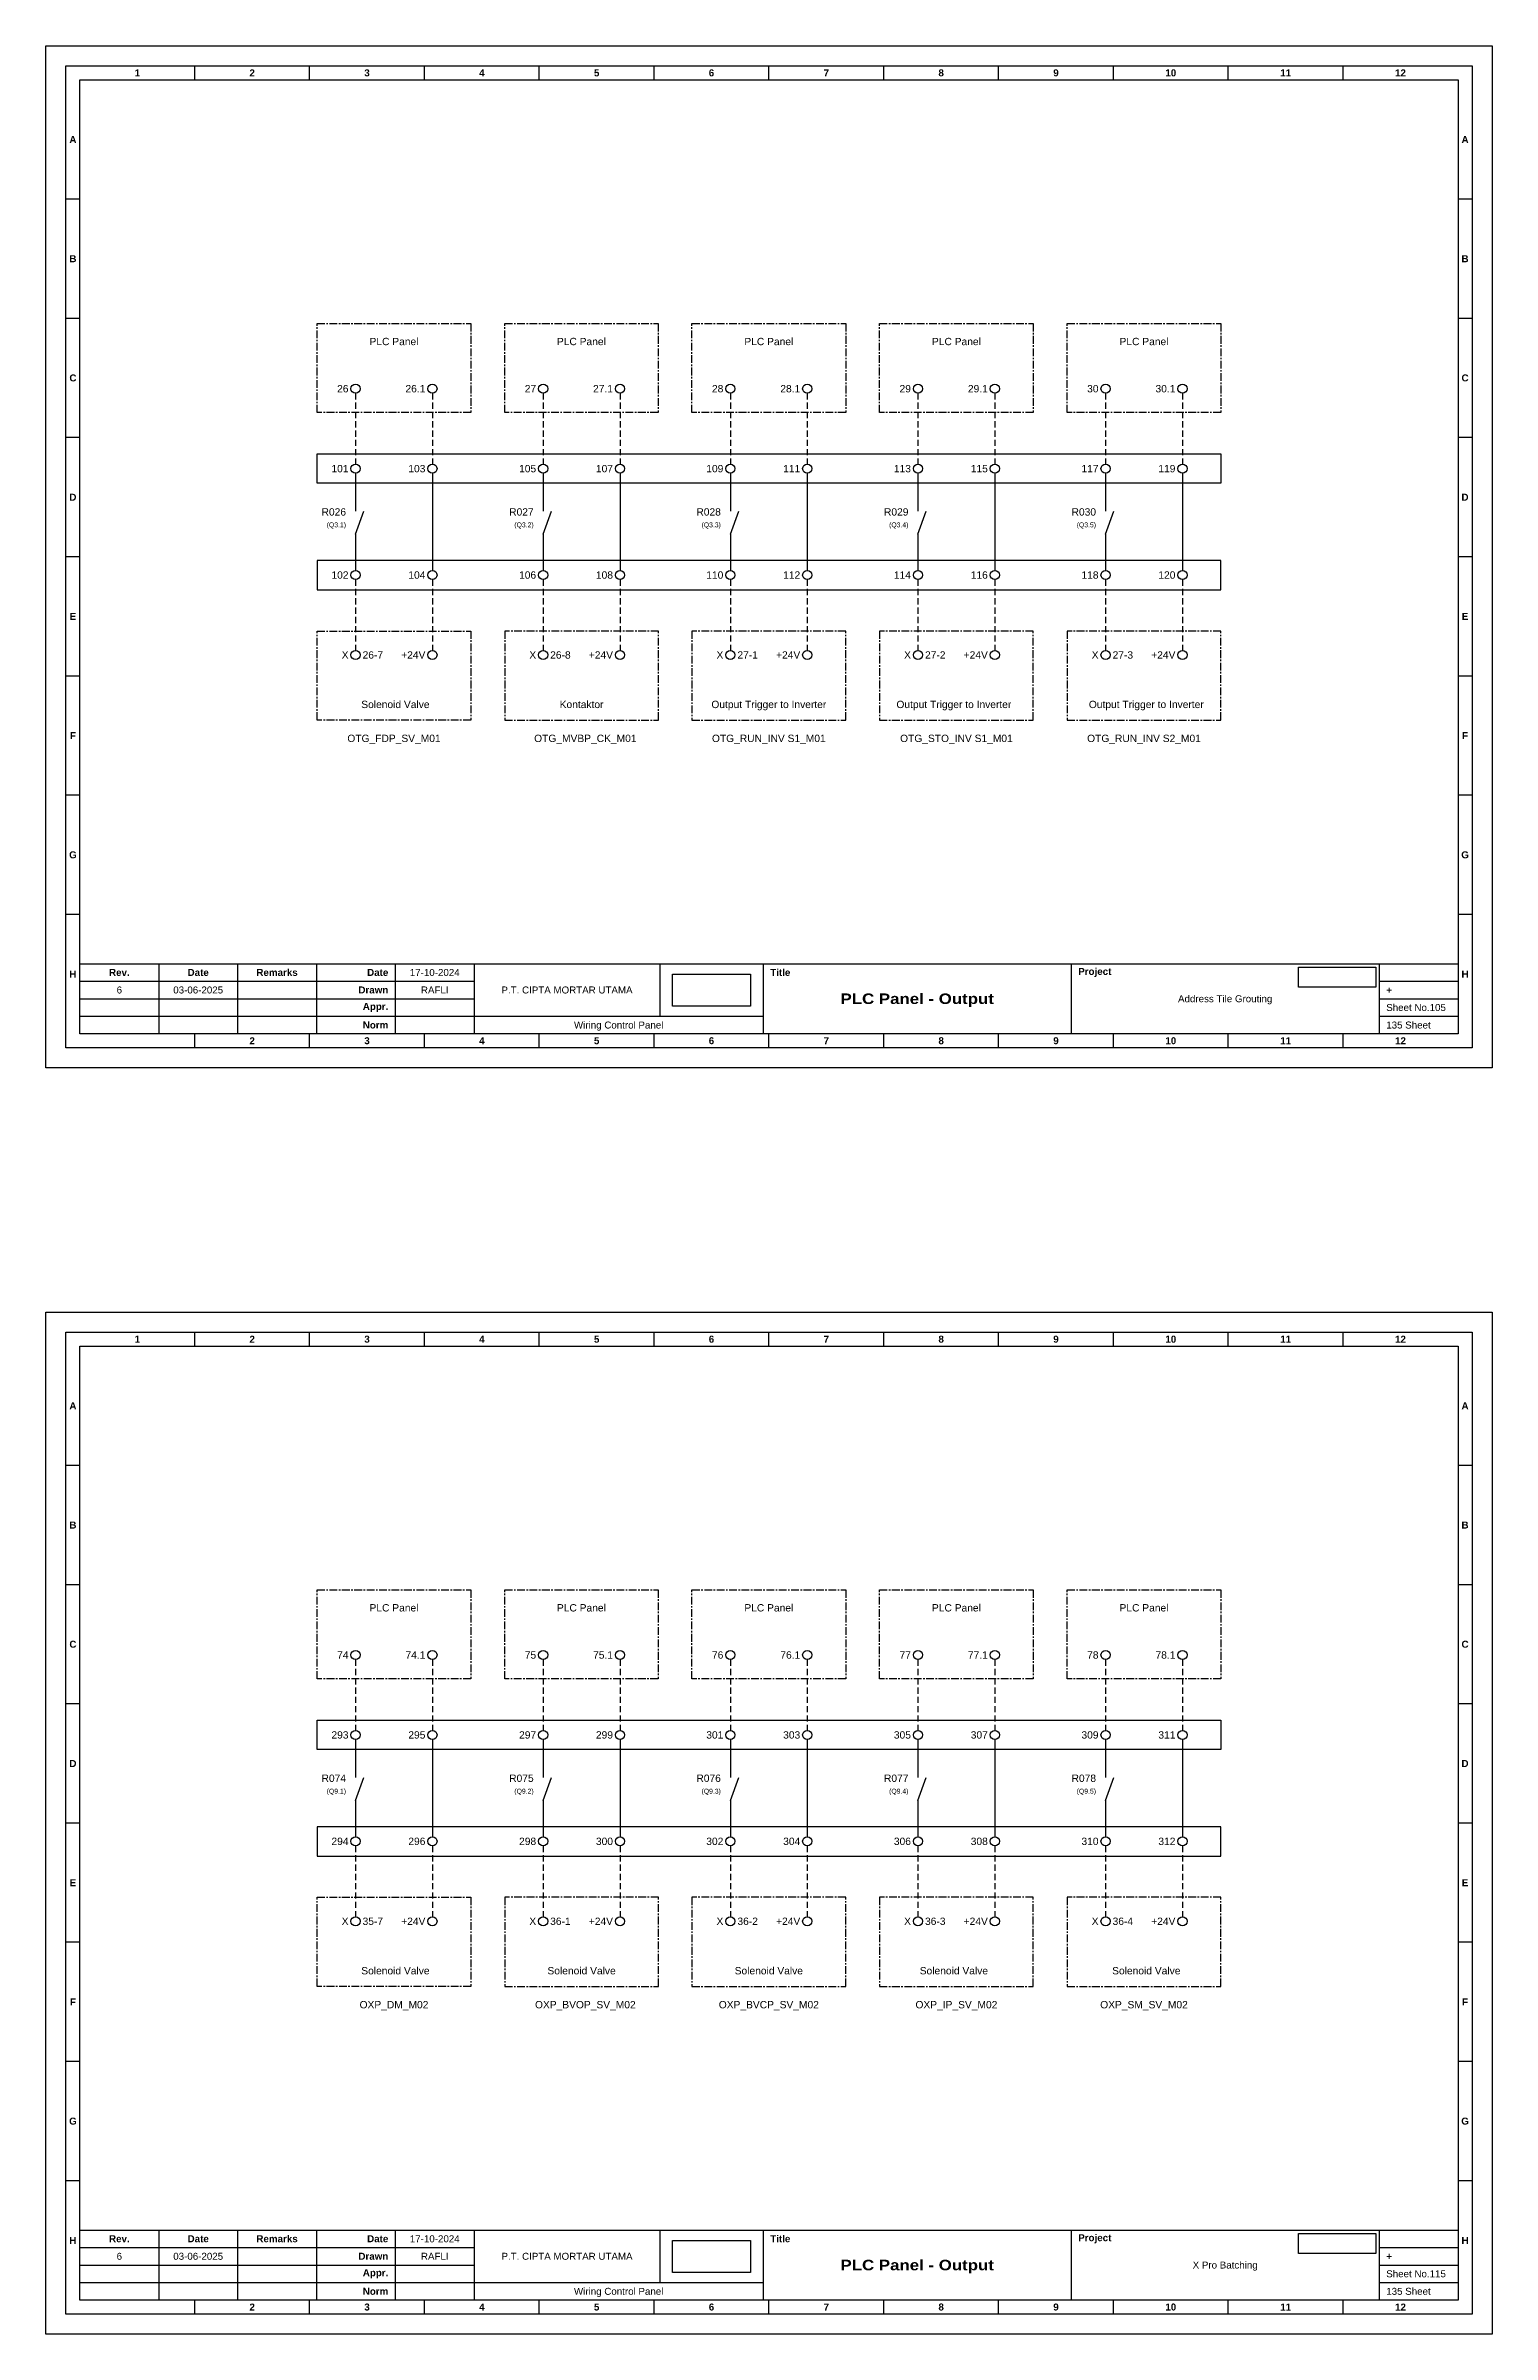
# Model space of a CAD drawing. Header units: millimetres. Extents: x 7759 to 13246, y 5489 to 6217.
# Drawn here: x 9489.2 to 9785.2, y 5747.9 to 6216.5 of the extents above; entities that cross this region are included whole.
import ezdxf
from ezdxf.enums import TextEntityAlignment as Align

# ---------------------------------------------------------------- set-up
doc = ezdxf.new("R2010")
doc.units = ezdxf.units.MM
doc.linetypes.add('CENTER', pattern=[50.8, 31.75, -6.35, 6.35, -6.35])
doc.linetypes.add('HIDDEN', pattern=[9.525, 6.35, -3.175])
doc.styles.add('Bold', font='ariblk.ttf', dxfattribs={"height": 25.4})
doc.styles.get("Standard").update_dxf_attribs({"font": 'arial.ttf'})
picture_1 = doc.add_image_def('image1.png', size_in_pixel=(2048, 847))
picture_2 = doc.add_image_def('image2.png', size_in_pixel=(2092, 542))

# ---------------------------------------------------------------- blocks, each defined once
blk = doc.blocks.new('KOP MU PROJECT')
at = {"color": 6, "ltscale": 50}
for p, q in [((27.74, 184.05), (27.74, 186.66)), ((49.13, 184.05), (49.13, 186.66)), ((70.51, 184.05), (70.51, 186.66)), ((91.89, 184.05), (91.89, 186.66)), ((113.27, 184.05), (113.27, 186.66)), ((134.66, 184.05), (134.66, 186.66)), ((156.04, 184.05), (156.04, 186.66)), ((177.42, 184.05), (177.42, 186.66)), ((198.8, 184.05), (198.8, 186.66)), ((220.19, 184.05), (220.19, 186.66)), ((241.57, 184.05), (241.57, 186.66)), ((6.36, 161.84), (3.75, 161.84)), ((265.59, 161.84), (262.98, 161.84)), ((6.36, 139.63), (3.75, 139.63)), ((265.59, 139.63), (262.98, 139.63)), ((6.36, 117.42), (3.75, 117.42)), ((265.59, 117.42), (262.98, 117.42)), ((6.36, 95.22), (3.75, 95.22)), ((265.59, 95.22), (262.98, 95.22)), ((6.36, 73.01), (3.75, 73.01)), ((265.59, 73.01), (262.98, 73.01)), ((6.36, 50.8), (3.75, 50.8)), ((265.59, 50.8), (262.98, 50.8)), ((6.36, 28.59), (3.75, 28.59)), ((265.59, 28.59), (262.98, 28.59)), ((27.74, 3.75), (27.74, 6.36)), ((49.13, 3.75), (49.13, 6.36)), ((70.51, 3.75), (70.51, 6.36)), ((91.89, 3.75), (91.89, 6.36)), ((113.27, 3.75), (113.27, 6.36)), ((134.66, 3.75), (134.66, 6.36)), ((156.04, 3.75), (156.04, 6.36)), ((177.42, 3.75), (177.42, 6.36)), ((198.8, 3.75), (198.8, 6.36)), ((220.19, 3.75), (220.19, 6.36)), ((241.57, 3.75), (241.57, 6.36))]:
    blk.add_line(p, q, dxfattribs=at)
at = {"ltscale": 50}
for p, q in [((6.36, 19.41), (262.98, 19.41)), ((21.04, 19.41), (21.04, 6.36)), ((35.72, 19.41), (35.72, 6.36)), ((50.41, 19.41), (50.41, 6.36)), ((65.09, 19.41), (65.09, 6.36)), ((79.77, 19.41), (79.77, 6.36)), ((114.35, 19.41), (114.35, 9.62)), ((133.6, 19.41), (133.6, 6.36)), ((190.95, 19.41), (190.95, 6.36)), ((248.3, 19.41), (248.3, 6.36)), ((6.36, 16.15), (79.77, 16.15)), ((6.36, 12.89), (79.77, 12.89)), ((248.3, 16.15), (262.98, 16.15)), ((248.3, 12.89), (262.98, 12.89)), ((6.36, 9.62), (133.6, 9.62)), ((248.3, 9.62), (262.98, 9.62))]:
    blk.add_line(p, q, dxfattribs=at)
at = {"color": 1, "ltscale": 50}
blk.add_lwpolyline([(269.34, 0), (0, 0), (0, 190.41), (269.34, 190.41)], close=True, dxfattribs=at)
at = {"color": 6, "ltscale": 50}
for points in [[(265.59, 3.75), (3.75, 3.75), (3.75, 186.66), (265.59, 186.66)], [(262.98, 6.36), (6.36, 6.36), (6.36, 184.05), (262.98, 184.05)]]:
    blk.add_lwpolyline(points, close=True, dxfattribs=at)
at = {"ltscale": 50, "char_height": 1.305, "attachment_point": 4}
for s, width, heights, insert in [('\\pxqc;{\\fArial|b1|i0|c0|p34;1}', 21.3825, [2.51], (6.36, 185.36)), ('\\pxqc;{\\fArial|b1|i0|c0|p34;2}', 21.3825, [2.51], (27.74, 185.36)), ('\\pxqc;{\\fArial|b1|i0|c0|p34;3}', 21.3825, [2.51], (49.13, 185.36)), ('\\pxqc;{\\fArial|b1|i0|c0|p34;4}', 21.3825, [2.51], (70.51, 185.36)), ('\\pxqc;{\\fArial|b1|i0|c0|p34;5}', 21.3825, [2.51], (91.89, 185.36)), ('\\pxqc;{\\fArial|b1|i0|c0|p34;6}', 21.3825, [2.51], (113.27, 185.36)), ('\\pxqc;{\\fArial|b1|i0|c0|p34;7}', 21.3825, [2.51], (134.66, 185.36)), ('\\pxqc;{\\fArial|b1|i0|c0|p34;8}', 21.3825, [2.51], (156.04, 185.36)), ('\\pxqc;{\\fArial|b1|i0|c0|p34;9}', 21.3825, [2.51], (177.42, 185.36)), ('\\pxqc;{\\fArial|b1|i0|c0|p34;10}', 21.3825, [2.51], (198.8, 185.36)), ('\\pxqc;{\\fArial|b1|i0|c0|p34;11}', 21.3825, [2.51], (220.19, 185.36)), ('\\pxqc;{\\fArial|b1|i0|c0|p34;12}', 21.3825, [2.51], (241.57, 185.36)), ('\\pxqc;{\\fArial|b1|i0|c0|p34;A}', 2.61, [2.51], (3.75, 172.95)), ('\\pxqc;{\\fArial|b1|i0|c0|p34;A}', 2.61, [2.51], (262.98, 172.95)), ('\\pxqc;{\\fArial|b1|i0|c0|p34;B}', 2.61, [2.51], (3.75, 150.74)), ('\\pxqc;{\\fArial|b1|i0|c0|p34;B}', 2.61, [2.51], (262.98, 150.74)), ('\\pxqc;{\\fArial|b1|i0|c0|p34;C}', 2.61, [2.51], (3.75, 128.53)), ('\\pxqc;{\\fArial|b1|i0|c0|p34;C}', 2.61, [2.51], (262.98, 128.53)), ('\\pxqc;{\\fArial|b1|i0|c0|p34;D}', 2.61, [2.51], (3.75, 106.32)), ('\\pxqc;{\\fArial|b1|i0|c0|p34;D}', 2.61, [2.51], (262.98, 106.32)), ('\\pxqc;{\\fArial|b1|i0|c0|p34;E}', 2.61, [2.51], (3.75, 84.11)), ('\\pxqc;{\\fArial|b1|i0|c0|p34;E}', 2.61, [2.51], (262.98, 84.11)), ('\\pxqc;{\\fArial|b1|i0|c0|p34;F}', 2.61, [2.51], (3.75, 61.9)), ('\\pxqc;{\\fArial|b1|i0|c0|p34;F}', 2.61, [2.51], (262.98, 61.9)), ('\\pxqc;{\\fArial|b1|i0|c0|p34;G}', 2.61, [2.51], (3.75, 39.69)), ('\\pxqc;{\\fArial|b1|i0|c0|p34;G}', 2.61, [2.51], (262.98, 39.69)), ('\\pxqc;{\\fArial|b1|i0|c0|p34;H}', 2.61, [2.51], (3.75, 17.47)), ('\\pxqc;{\\fArial|b1|i0|c0|p34;Rev.}', 14.6811, [2.88], (6.36, 17.78)), ('\\pxqc;{\\fArial|b1|i0|c0|p34;Date}', 14.6811, [2.88], (21.04, 17.78)), ('\\pxqc;{\\fArial|b1|i0|c0|p34;Remarks}', 14.6811, [2.88], (35.72, 17.78)), ('\\pxqr;{\\fArial|b1|i0|c0|p34;Date}', 13.3761, [2.88], (50.41, 17.78)), ('\\pxql;{\\fArial|b1|i0|c0|p34;Title}', 50.2419, [2.88], (134.9, 17.78)), ('\\pxql;{\\fArial|b1|i0|c0|p34;Project}', 50.2419, [2.88], (192.25, 17.78)), ('\\pxqc;{\\fArial|b1|i0|c0|p34;H}', 2.61, [2.51], (262.98, 17.47)), ('\\pxqr;{\\fArial|b1|i0|c0|p34;Drawn}', 13.3761, [2.88], (50.41, 14.52)), ('\\pxql;{\\fArial|b1|i0|c0|p34;+}', 14.6811, [2.88], (249.61, 14.52)), ('\\pxqr;{\\fArial|b1|i0|c0|p34;Appr.}', 13.3761, [2.88], (50.41, 11.26)), ('\\pxqr;{\\fArial|b1|i0|c0|p34;Norm}', 13.3761, [2.88], (50.41, 7.99)), ('\\pxqc;{\\fArial|b1|i0|c0|p34;2}', 21.3825, [2.51], (27.74, 5.06)), ('\\pxqc;{\\fArial|b1|i0|c0|p34;3}', 21.3825, [2.51], (49.13, 5.06)), ('\\pxqc;{\\fArial|b1|i0|c0|p34;4}', 21.3825, [2.51], (70.51, 5.06)), ('\\pxqc;{\\fArial|b1|i0|c0|p34;5}', 21.3825, [2.51], (91.89, 5.06)), ('\\pxqc;{\\fArial|b1|i0|c0|p34;6}', 21.3825, [2.51], (113.27, 5.06)), ('\\pxqc;{\\fArial|b1|i0|c0|p34;7}', 21.3825, [2.51], (134.66, 5.06)), ('\\pxqc;{\\fArial|b1|i0|c0|p34;8}', 21.3825, [2.51], (156.04, 5.06)), ('\\pxqc;{\\fArial|b1|i0|c0|p34;9}', 21.3825, [2.51], (177.42, 5.06)), ('\\pxqc;{\\fArial|b1|i0|c0|p34;10}', 21.3825, [2.51], (198.8, 5.06)), ('\\pxqc;{\\fArial|b1|i0|c0|p34;11}', 21.3825, [2.51], (220.19, 5.06)), ('\\pxqc;{\\fArial|b1|i0|c0|p34;12}', 21.3825, [2.51], (241.57, 5.06))]:
    blk.add_mtext_dynamic_manual_height_columns(s, width=width, gutter_width=0.0326, heights=heights, dxfattribs=dict(at, insert=insert))
at = {"ltscale": 50}
for tag, p in [('DATECREATED', (72.43, 17.78)), ('REV', (13.7, 14.52)), ('REVDATE', (28.38, 14.52)), ('REMARKS', (43.06, 14.52)), ('DRAWN', (72.43, 14.52)), ('COMPANY', (97.06, 14.52)), ('PROJECT', (219.62, 12.89)), ('NORM', (72.43, 7.99)), ('APPR', (72.43, 11.26)), ('DRAWINGCATEGORY', (106.68, 7.99)), ('DESCRIPTION', (162.27, 10.03))]:
    blk.add_attdef(tag, text='', height=1.3, dxfattribs=at).set_placement(p, align=Align.MIDDLE_CENTER)
at = {"ltscale": 50, "style": 'Bold'}
blk.add_attdef('TITLE', text='', height=1.96, dxfattribs=at).set_placement((162.27, 12.89), align=Align.MIDDLE_CENTER)
at = {"ltscale": 50}
for tag, p in [('TOTALSHEET', (249.61, 7.99)), ('SHEETNUMBER', (249.61, 11.26))]:
    blk.add_attdef(tag, text='', height=1.3, dxfattribs=at).set_placement(p, align=Align.MIDDLE_LEFT)
image = blk.add_image(picture_1, insert=(116.72, 11.48), size_in_units=(14.5, 6), dxfattribs=at)
image.dxf.flags = 15
image = blk.add_image(picture_2, insert=(233.29, 15.04), size_in_units=(14.36, 3.72), dxfattribs=at)
image.dxf.flags = 15

msp = doc.modelspace()

# ---------------------------------------------------------------- linework, layer by layer
at = {"linetype": 'HIDDEN', "ltscale": 0.2}
for p, q in [((9552.56, 6145.36), (9552.56, 6130.87)), ((9568.3, 6145.36), (9568.3, 6130.87)), ((9590.96, 6145.36), (9590.96, 6130.87)), ((9606.7, 6145.36), (9606.7, 6130.87)), ((9629.29, 6145.36), (9629.29, 6130.87)), ((9645.02, 6145.36), (9645.02, 6130.87)), ((9667.69, 6145.36), (9667.69, 6130.87)), ((9683.43, 6145.36), (9683.43, 6130.87)), ((9706.09, 6145.36), (9706.09, 6130.87)), ((9721.83, 6145.36), (9721.83, 6130.87)), ((9552.56, 6107.2), (9552.56, 6092.71)), ((9568.3, 6107.2), (9568.3, 6092.71)), ((9590.96, 6107.2), (9590.96, 6092.71)), ((9606.7, 6107.2), (9606.7, 6092.71)), ((9629.29, 6107.2), (9629.29, 6092.71)), ((9645.02, 6107.2), (9645.02, 6092.71)), ((9667.69, 6107.2), (9667.69, 6092.71)), ((9683.43, 6107.2), (9683.43, 6092.71)), ((9706.09, 6107.2), (9706.09, 6092.71)), ((9721.83, 6107.2), (9721.83, 6092.71)), ((9552.56, 5886.04), (9552.56, 5871.55)), ((9568.3, 5886.04), (9568.3, 5871.55)), ((9590.96, 5886.04), (9590.96, 5871.55)), ((9606.7, 5886.04), (9606.7, 5871.55)), ((9629.29, 5886.04), (9629.29, 5871.55)), ((9645.02, 5886.04), (9645.02, 5871.55)), ((9667.69, 5886.04), (9667.69, 5871.55)), ((9683.43, 5886.04), (9683.43, 5871.55)), ((9706.09, 5886.04), (9706.09, 5871.55)), ((9721.83, 5886.04), (9721.83, 5871.55)), ((9552.56, 5847.88), (9552.56, 5833.39)), ((9568.3, 5847.88), (9568.3, 5833.39)), ((9590.96, 5847.88), (9590.96, 5833.39)), ((9606.7, 5847.88), (9606.7, 5833.39)), ((9629.29, 5847.88), (9629.29, 5833.39)), ((9645.02, 5847.88), (9645.02, 5833.39)), ((9667.69, 5847.88), (9667.69, 5833.39)), ((9683.43, 5847.88), (9683.43, 5833.39)), ((9706.09, 5847.88), (9706.09, 5833.39)), ((9721.83, 5847.88), (9721.83, 5833.39))]:
    msp.add_line(p, q, dxfattribs=at)
at = {"ltscale": 0.2}
for p, q in [((9552.56, 6128.99), (9552.56, 6121.23)), ((9568.3, 6128.99), (9568.3, 6109.08)), ((9590.96, 6128.99), (9590.96, 6121.23)), ((9606.7, 6128.99), (9606.7, 6109.08)), ((9629.29, 6128.99), (9629.29, 6121.23)), ((9645.02, 6128.99), (9645.02, 6109.08)), ((9667.69, 6128.99), (9667.69, 6121.23)), ((9683.43, 6128.99), (9683.43, 6109.08)), ((9706.09, 6128.99), (9706.09, 6121.23)), ((9721.83, 6128.99), (9721.83, 6109.08)), ((9552.56, 6116.53), (9554.27, 6121.23)), ((9590.96, 6116.53), (9592.67, 6121.23)), ((9629.29, 6116.53), (9631, 6121.23)), ((9667.69, 6116.53), (9669.4, 6121.23)), ((9706.09, 6116.53), (9707.8, 6121.23)), ((9552.56, 6116.53), (9552.56, 6109.08)), ((9590.96, 6116.53), (9590.96, 6109.08)), ((9629.29, 6116.53), (9629.29, 6109.08)), ((9667.69, 6116.53), (9667.69, 6109.08)), ((9706.09, 6116.53), (9706.09, 6109.08)), ((9552.56, 5869.67), (9552.56, 5861.91)), ((9568.3, 5869.67), (9568.3, 5849.76)), ((9590.96, 5869.67), (9590.96, 5861.91)), ((9606.7, 5869.67), (9606.7, 5849.76)), ((9629.29, 5869.67), (9629.29, 5861.91)), ((9645.02, 5869.67), (9645.02, 5849.76)), ((9667.69, 5869.67), (9667.69, 5861.91)), ((9683.43, 5869.67), (9683.43, 5849.76)), ((9706.09, 5869.67), (9706.09, 5861.91)), ((9721.83, 5869.67), (9721.83, 5849.76)), ((9552.56, 5857.21), (9554.27, 5861.91)), ((9590.96, 5857.21), (9592.67, 5861.91)), ((9629.29, 5857.21), (9631, 5861.91)), ((9667.69, 5857.21), (9669.4, 5861.91)), ((9706.09, 5857.21), (9707.8, 5861.91)), ((9552.56, 5857.21), (9552.56, 5849.76)), ((9590.96, 5857.21), (9590.96, 5849.76)), ((9629.29, 5857.21), (9629.29, 5849.76)), ((9667.69, 5857.21), (9667.69, 5849.76)), ((9706.09, 5857.21), (9706.09, 5849.76))]:
    msp.add_line(p, q, dxfattribs=at)
at = {"linetype": 'CENTER', "ltscale": 0.05}
for points in [[(9544.69, 6159.63), (9576.16, 6159.63), (9576.16, 6141.4), (9544.69, 6141.4)], [(9583.1, 6159.63), (9614.49, 6159.63), (9614.49, 6141.4), (9583.1, 6141.4)], [(9621.42, 6159.63), (9652.89, 6159.63), (9652.89, 6141.4), (9621.42, 6141.4)], [(9659.82, 6159.63), (9691.29, 6159.63), (9691.29, 6141.4), (9659.82, 6141.4)], [(9698.22, 6159.63), (9729.7, 6159.63), (9729.7, 6141.4), (9698.22, 6141.4)], [(9544.69, 6096.67), (9576.16, 6096.67), (9576.16, 6078.44), (9544.69, 6078.44)], [(9583.1, 6078.44), (9614.57, 6078.44), (9614.57, 6096.67), (9583.1, 6096.67)], [(9621.42, 6078.44), (9652.89, 6078.44), (9652.89, 6096.67), (9621.42, 6096.67)], [(9659.82, 6078.44), (9691.29, 6078.44), (9691.29, 6096.67), (9659.82, 6096.67)], [(9698.22, 6078.44), (9729.7, 6078.44), (9729.7, 6096.67), (9698.22, 6096.67)], [(9544.69, 5900.3), (9576.16, 5900.3), (9576.16, 5882.08), (9544.69, 5882.08)], [(9583.1, 5900.3), (9614.49, 5900.3), (9614.49, 5882.08), (9583.1, 5882.08)], [(9621.42, 5900.3), (9652.89, 5900.3), (9652.89, 5882.08), (9621.42, 5882.08)], [(9659.82, 5900.3), (9691.29, 5900.3), (9691.29, 5882.08), (9659.82, 5882.08)], [(9698.22, 5900.3), (9729.7, 5900.3), (9729.7, 5882.08), (9698.22, 5882.08)], [(9544.69, 5837.35), (9576.16, 5837.35), (9576.16, 5819.12), (9544.69, 5819.12)], [(9583.1, 5819.12), (9614.57, 5819.12), (9614.57, 5837.35), (9583.1, 5837.35)], [(9621.42, 5819.12), (9652.89, 5819.12), (9652.89, 5837.35), (9621.42, 5837.35)], [(9659.82, 5819.12), (9691.29, 5819.12), (9691.29, 5837.35), (9659.82, 5837.35)], [(9698.22, 5819.12), (9729.7, 5819.12), (9729.7, 5837.35), (9698.22, 5837.35)]]:
    msp.add_lwpolyline(points, close=True, dxfattribs=at)
at = {"ltscale": 0.05}
for points in [[(9544.69, 6132.93), (9729.7, 6132.93), (9729.7, 6126.92), (9544.69, 6126.92)], [(9544.69, 6105.13), (9729.7, 6105.13), (9729.7, 6111.14), (9544.69, 6111.14)], [(9544.69, 5873.61), (9729.7, 5873.61), (9729.7, 5867.6), (9544.69, 5867.6)], [(9544.69, 5845.81), (9729.7, 5845.81), (9729.7, 5851.82), (9544.69, 5851.82)]]:
    msp.add_lwpolyline(points, close=True, dxfattribs=at)
for centre in [(9552.56, 6146.3), (9568.3, 6146.3), (9590.96, 6146.3), (9606.7, 6146.3), (9629.29, 6146.3), (9645.02, 6146.3), (9667.69, 6146.3), (9683.43, 6146.3), (9706.09, 6146.3), (9721.83, 6146.3), (9552.56, 6129.93), (9568.3, 6129.93), (9590.96, 6129.93), (9606.7, 6129.93), (9629.29, 6129.93), (9645.02, 6129.93), (9667.69, 6129.93), (9683.43, 6129.93), (9706.09, 6129.93), (9721.83, 6129.93), (9552.56, 6108.14), (9568.3, 6108.14), (9590.96, 6108.14), (9606.7, 6108.14), (9629.29, 6108.14), (9645.02, 6108.14), (9667.69, 6108.14), (9683.43, 6108.14), (9706.09, 6108.14), (9721.83, 6108.14), (9552.56, 6091.77), (9568.3, 6091.77), (9590.96, 6091.77), (9606.7, 6091.77), (9629.29, 6091.77), (9645.02, 6091.77), (9667.69, 6091.77), (9683.43, 6091.77), (9706.09, 6091.77), (9721.83, 6091.77), (9552.56, 5886.98), (9568.3, 5886.98), (9590.96, 5886.98), (9606.7, 5886.98), (9629.29, 5886.98), (9645.02, 5886.98), (9667.69, 5886.98), (9683.43, 5886.98), (9706.09, 5886.98), (9721.83, 5886.98), (9552.56, 5870.61), (9568.3, 5870.61), (9590.96, 5870.61), (9606.7, 5870.61), (9629.29, 5870.61), (9645.02, 5870.61), (9667.69, 5870.61), (9683.43, 5870.61), (9706.09, 5870.61), (9721.83, 5870.61), (9552.56, 5848.82), (9568.3, 5848.82), (9590.96, 5848.82), (9606.7, 5848.82), (9629.29, 5848.82), (9645.02, 5848.82), (9667.69, 5848.82), (9683.43, 5848.82), (9706.09, 5848.82), (9721.83, 5848.82), (9552.56, 5832.45), (9568.3, 5832.45), (9590.96, 5832.45), (9606.7, 5832.45), (9629.29, 5832.45), (9645.02, 5832.45), (9667.69, 5832.45), (9683.43, 5832.45), (9706.09, 5832.45), (9721.83, 5832.45)]:
    msp.add_circle(centre, 0.938)

# ---------------------------------------------------------------- block references
at = {"xscale": 1.099296583304004, "yscale": 1.099296583304004, "zscale": 1.099296583304004}
for p, values in [((9489.15, 6007.2), {'TITLE': 'PLC Panel - Output', 'PROJECT': 'Address Tile Grouting', 'COMPANY': 'P.T. CIPTA MORTAR UTAMA', 'DRAWINGCATEGORY': 'Wiring Control Panel', 'DRAWN': 'RAFLI', 'DATECREATED': '17-10-2024', 'REVDATE': '03-06-2025', 'REV': '6', 'SHEETNUMBER': 'Sheet No.105', 'TOTALSHEET': '135 Sheet'}), ((9489.15, 5747.88), {'TITLE': 'PLC Panel - Output', 'PROJECT': 'X Pro Batching', 'COMPANY': 'P.T. CIPTA MORTAR UTAMA', 'DRAWINGCATEGORY': 'Wiring Control Panel', 'DRAWN': 'RAFLI', 'DATECREATED': '17-10-2024', 'REVDATE': '03-06-2025', 'REV': '6', 'SHEETNUMBER': 'Sheet No.115', 'TOTALSHEET': '135 Sheet'})]:
    msp.add_blockref('KOP MU PROJECT', p, dxfattribs=at).add_auto_attribs(values)

# ---------------------------------------------------------------- texts
for s, p in [('PLC Panel', (9560.43, 6156.71)), ('PLC Panel', (9598.79, 6156.71)), ('PLC Panel', (9637.16, 6156.71)), ('PLC Panel', (9675.56, 6156.71)), ('PLC Panel', (9713.96, 6156.71)), ('OTG_FDP_SV_M01', (9560.43, 6075.44)), ('OTG_MVBP_CK_M01', (9599.6, 6075.44)), ('OTG_RUN_INV S1_M01', (9637.16, 6075.44)), ('OTG_STO_INV S1_M01', (9675.56, 6075.44)), ('OTG_RUN_INV S2_M01', (9713.96, 6075.44)), ('PLC Panel', (9560.43, 5897.39)), ('PLC Panel', (9598.79, 5897.39)), ('PLC Panel', (9637.16, 5897.39)), ('PLC Panel', (9675.56, 5897.39)), ('PLC Panel', (9713.96, 5897.39)), ('OXP_DM_M02', (9560.43, 5816.12)), ('OXP_BVOP_SV_M02', (9599.6, 5816.12)), ('OXP_BVCP_SV_M02', (9637.16, 5816.12)), ('OXP_IP_SV_M02', (9675.56, 5816.12)), ('OXP_SM_SV_M02', (9713.96, 5816.12))]:
    msp.add_text(s, height=1.5).set_placement(p, align=Align.TOP_CENTER)
for s, height, p in [('26', 1.5, (9551.12, 6146.3)), ('26.1', 1.5, (9566.86, 6146.3)), ('27', 1.5, (9589.53, 6146.3)), ('27.1', 1.5, (9605.26, 6146.3)), ('28', 1.5, (9627.85, 6146.3)), ('28.1', 1.5, (9643.59, 6146.3)), ('29', 1.5, (9666.25, 6146.3)), ('29.1', 1.5, (9681.99, 6146.3)), ('30', 1.5, (9704.65, 6146.3)), ('30.1', 1.5, (9720.39, 6146.3)), ('101', 1.5, (9551.12, 6129.93)), ('103', 1.5, (9566.86, 6129.93)), ('105', 1.5, (9589.53, 6129.93)), ('107', 1.5, (9605.26, 6129.93)), ('109', 1.5, (9627.85, 6129.93)), ('111', 1.5, (9643.59, 6129.93)), ('113', 1.5, (9666.25, 6129.93)), ('115', 1.5, (9681.99, 6129.93)), ('117', 1.5, (9704.65, 6129.93)), ('119', 1.5, (9720.39, 6129.93)), ('R026', 1.5, (9550.61, 6121.06)), ('R027', 1.5, (9589.02, 6121.06)), ('R028', 1.5, (9627.34, 6121.06)), ('R029', 1.5, (9665.74, 6121.06)), ('R030', 1.5, (9704.14, 6121.06)), ('(Q3.1)', 1, (9550.61, 6118.41)), ('(Q3.2)', 1, (9589.02, 6118.41)), ('(Q3.3)', 1, (9627.34, 6118.41)), ('(Q3.4)', 1, (9665.74, 6118.41)), ('(Q3.5)', 1, (9704.14, 6118.41)), ('102', 1.5, (9551.12, 6108.14)), ('104', 1.5, (9566.86, 6108.14)), ('106', 1.5, (9589.53, 6108.14)), ('108', 1.5, (9605.26, 6108.14)), ('110', 1.5, (9627.85, 6108.14)), ('112', 1.5, (9643.59, 6108.14)), ('114', 1.5, (9666.25, 6108.14)), ('116', 1.5, (9681.99, 6108.14)), ('118', 1.5, (9704.65, 6108.14)), ('120', 1.5, (9720.39, 6108.14)), ('X', 1.5, (9551.12, 6091.77)), ('+24V', 1.5, (9566.86, 6091.77)), ('X', 1.5, (9589.53, 6091.77)), ('+24V', 1.5, (9605.26, 6091.77)), ('X', 1.5, (9627.85, 6091.77)), ('+24V', 1.5, (9643.59, 6091.77)), ('X', 1.5, (9666.25, 6091.77)), ('+24V', 1.5, (9681.99, 6091.77)), ('X', 1.5, (9704.65, 6091.77)), ('+24V', 1.5, (9720.39, 6091.77)), ('74', 1.5, (9551.12, 5886.98)), ('74.1', 1.5, (9566.86, 5886.98)), ('75', 1.5, (9589.53, 5886.98)), ('75.1', 1.5, (9605.26, 5886.98)), ('76', 1.5, (9627.85, 5886.98)), ('76.1', 1.5, (9643.59, 5886.98)), ('77', 1.5, (9666.25, 5886.98)), ('77.1', 1.5, (9681.99, 5886.98)), ('78', 1.5, (9704.65, 5886.98)), ('78.1', 1.5, (9720.39, 5886.98)), ('293', 1.5, (9551.12, 5870.61)), ('295', 1.5, (9566.86, 5870.61)), ('297', 1.5, (9589.53, 5870.61)), ('299', 1.5, (9605.26, 5870.61)), ('301', 1.5, (9627.85, 5870.61)), ('303', 1.5, (9643.59, 5870.61)), ('305', 1.5, (9666.25, 5870.61)), ('307', 1.5, (9681.99, 5870.61)), ('309', 1.5, (9704.65, 5870.61)), ('311', 1.5, (9720.39, 5870.61)), ('R074', 1.5, (9550.61, 5861.74)), ('(Q9.1)', 1, (9550.61, 5859.09)), ('R075', 1.5, (9589.02, 5861.74)), ('(Q9.2)', 1, (9589.02, 5859.09)), ('R076', 1.5, (9627.34, 5861.74)), ('(Q9.3)', 1, (9627.34, 5859.09)), ('R077', 1.5, (9665.74, 5861.74)), ('(Q9.4)', 1, (9665.74, 5859.09)), ('R078', 1.5, (9704.14, 5861.74)), ('(Q9.5)', 1, (9704.14, 5859.09)), ('294', 1.5, (9551.12, 5848.82)), ('296', 1.5, (9566.86, 5848.82)), ('298', 1.5, (9589.53, 5848.82)), ('300', 1.5, (9605.26, 5848.82)), ('302', 1.5, (9627.85, 5848.82)), ('304', 1.5, (9643.59, 5848.82)), ('306', 1.5, (9666.25, 5848.82)), ('308', 1.5, (9681.99, 5848.82)), ('310', 1.5, (9704.65, 5848.82)), ('312', 1.5, (9720.39, 5848.82)), ('X', 1.5, (9551.12, 5832.45)), ('+24V', 1.5, (9566.86, 5832.45)), ('X', 1.5, (9589.53, 5832.45)), ('+24V', 1.5, (9605.26, 5832.45)), ('X', 1.5, (9627.85, 5832.45)), ('+24V', 1.5, (9643.59, 5832.45)), ('X', 1.5, (9666.25, 5832.45)), ('+24V', 1.5, (9681.99, 5832.45)), ('X', 1.5, (9704.65, 5832.45)), ('+24V', 1.5, (9720.39, 5832.45))]:
    msp.add_text(s, height=height).set_placement(p, align=Align.MIDDLE_RIGHT)
for s, p in [('26-7', (9554, 6091.77)), ('26-8', (9592.4, 6091.77)), ('27-1', (9630.73, 6091.77)), ('27-2', (9669.13, 6091.77)), ('27-3', (9707.53, 6091.77)), ('35-7', (9554, 5832.45)), ('36-1', (9592.4, 5832.45)), ('36-2', (9630.73, 5832.45)), ('36-3', (9669.13, 5832.45)), ('36-4', (9707.53, 5832.45))]:
    msp.add_text(s, height=1.5).set_placement(p, align=Align.MIDDLE_LEFT)
for s, p in [('Solenoid Valve', (9560.72, 6080.44)), ('Kontaktor', (9598.83, 6080.44)), ('Output Trigger to Inverter', (9637.16, 6080.44)), ('Output Trigger to Inverter', (9675.04, 6080.44)), ('Output Trigger to Inverter', (9714.43, 6080.44)), ('Solenoid Valve', (9560.72, 5821.12)), ('Solenoid Valve', (9598.83, 5821.12)), ('Solenoid Valve', (9637.16, 5821.12)), ('Solenoid Valve', (9675.04, 5821.12)), ('Solenoid Valve', (9714.43, 5821.12))]:
    msp.add_text(s, height=1.5).set_placement(p, align=Align.BOTTOM_CENTER)

doc.saveas('drawing.dxf')
